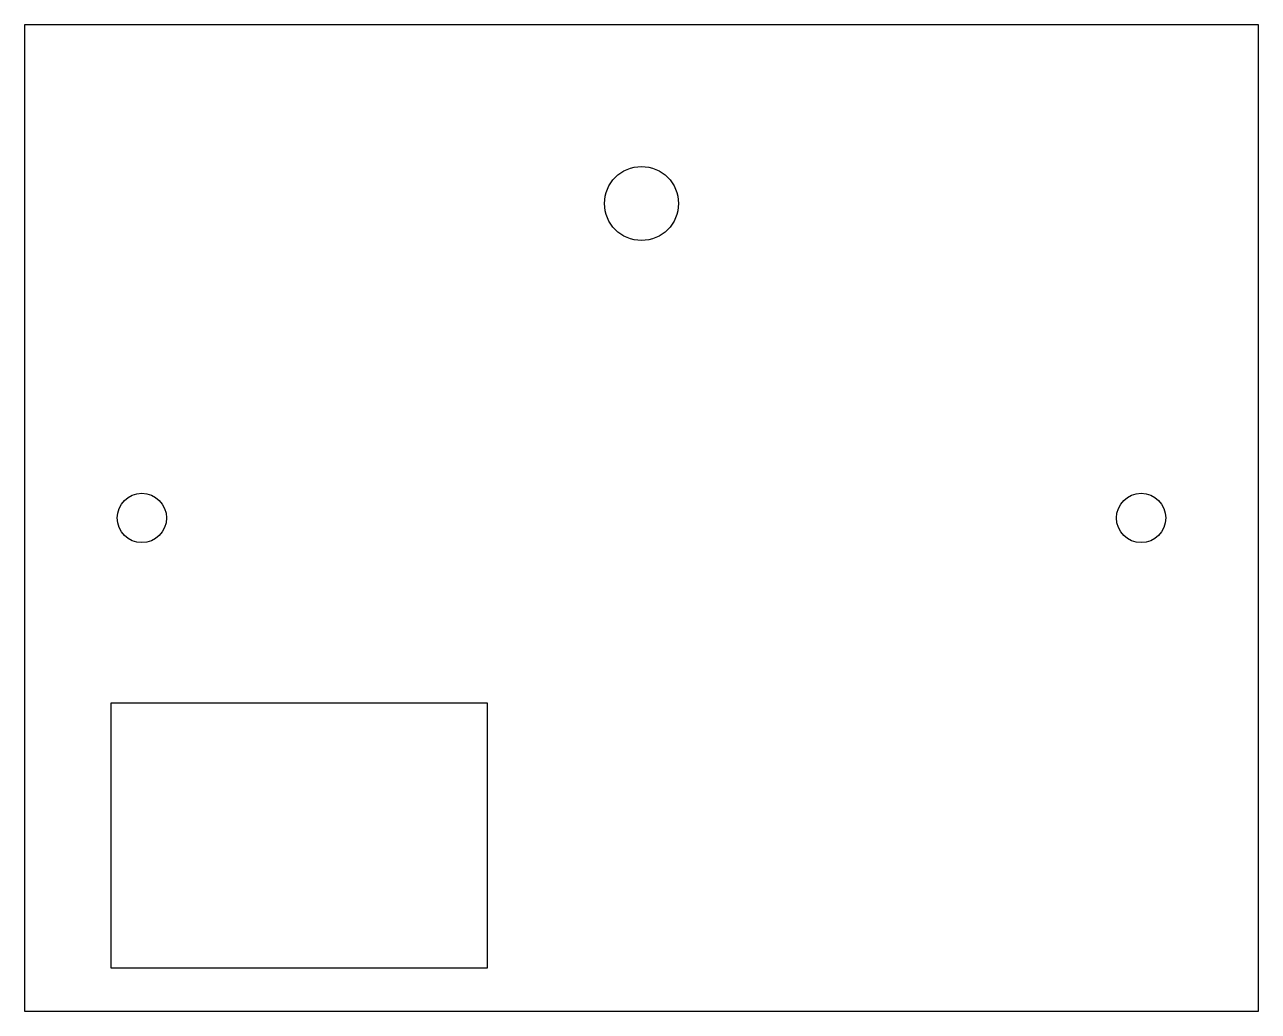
# Model space of a CAD drawing. Extents: x -50 to 50, y -40 to 40.
import ezdxf

# ---------------------------------------------------------------- set-up
doc = ezdxf.new("R2010")
doc.units = 0
doc.layers.get('0').update_dxf_attribs({"linetype": 'continuous'})

msp = doc.modelspace()

# ---------------------------------------------------------------- linework, layer by layer
at = {"color": 0}
for p, q in [((-50, 40), (50, 40)), ((-50, -40), (-50, 40)), ((50, 40), (50, -40)), ((-43, -15), (-12.5, -15)), ((-43, -36.5), (-43, -15)), ((-12.5, -15), (-12.5, -36.5)), ((-12.5, -36.5), (-43, -36.5)), ((50, -40), (-50, -40))]:
    msp.add_line(p, q, dxfattribs=at)
for centre, radius in [((0, 25.5), 3), ((-40.5, 0), 2), ((40.5, 0), 2)]:
    msp.add_circle(centre, radius, dxfattribs=at)

doc.saveas('drawing.dxf')
